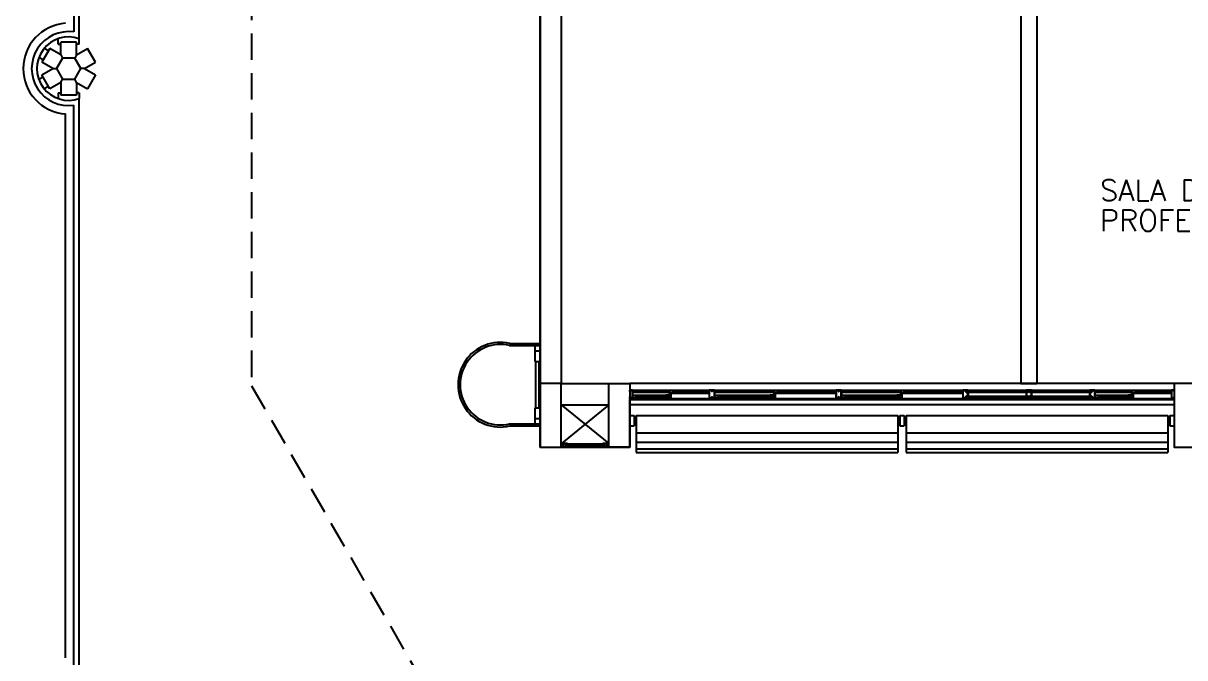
# Model space of a CAD drawing. Header units: millimetres. Extents: x 2801 to 3319, y 1187 to 1422.
# Drawn here: x 3040.63 to 3051.62, y 1339.36 to 1345.36 of the extents above; entities that cross this region are included whole.
import ezdxf

# ---------------------------------------------------------------- set-up
doc = ezdxf.new("R2010")
doc.units = ezdxf.units.MM
doc.linetypes.add('HIDDEN', pattern=[0.375, 0.25, -0.125])
for name, color, linetype in [('AR- ALV1', 235, 'Continuous'), ('AR-ALV', 2, 'Continuous'), ('AR-CORRIMAO-V1', 2, 'Continuous'), ('AR-ESQ', 1, 'Continuous'), ('AR-ESTC', 3, 'Continuous'), ('AR-ESTMA-C', 3, 'Continuous'), ('AR-ESTMA-V', 1, 'Continuous'), ('AR-PISO-V1', 1, 'Continuous'), ('AR-PORTA', 1, 'Continuous'), ('AR-PROJ', 1, 'HIDDEN'), ('AR-SHAFT', 1, 'Continuous'), ('BR-LINHAS', 1, 'Continuous'), ('BR-MONTANTE', 242, 'Continuous'), ('BR-PAINEL', 1, 'Continuous'), ('BR-SUPORTE', 1, 'Continuous'), ('DT-ESQ-BAGUETE-C', 2, 'Continuous'), ('DT-ESQ-BAGUETE-V', 1, 'Continuous'), ('DT-ESQ-CHAPA DOBRADA-V', 1, 'Continuous'), ('DT-ESQ-MARCO-V', 1, 'Continuous'), ('DT-ESQ-PERFIL CADEIRA-C', 2, 'Continuous'), ('DT-ESQ-PERFIL CADEIRA-V', 1, 'Continuous'), ('DT-ESQ-PERFIL U SIMPLES-C', 2, 'Continuous'), ('DT-ESQ-PERFIL U-C', 2, 'Continuous'), ('DT-ESQ-PERFIL U-V', 1, 'Continuous'), ('DT-ESQ-VENEZIANA-C', 2, 'Continuous'), ('DT-ESQ-VENEZIANA-V', 2, 'Continuous'), ('DT-ESQ-VIDRO-C', 2, 'Continuous'), ('DT-ESQ-VIDRO-V', 2, 'Continuous'), ('EQUIPAMENTO', 2, 'Continuous'), ('TEXTO', 2, 'Continuous')]:
    doc.layers.add(name, color=color, linetype=linetype)
doc.styles.add('UNB-100', font='simplex.shx', dxfattribs={"height": 0.2})

# ---------------------------------------------------------------- blocks, each defined once
blk = doc.blocks.new('EF35-P')
at = {"layer": 'DT-ESQ-BAGUETE-C', "ltscale": 0.1}
for points in [[(0.4225, -0.08), (0.409, -0.08), (0.409, -0.0785), (0.422, -0.0785, 0.4142136), (0.4225, -0.078), (0.4225, -0.067, 0.4142136), (0.422, -0.0665), (0.409, -0.0665), (0.409, -0.065), (0.4225, -0.065, -0.4142136), (0.424, -0.0665), (0.424, -0.0785, -0.4142136)], [(0.7015, -0.08), (0.715, -0.08), (0.715, -0.0785), (0.702, -0.0785, -0.4142136), (0.7015, -0.078), (0.7015, -0.067, -0.4142136), (0.702, -0.0665), (0.715, -0.0665), (0.715, -0.065), (0.7015, -0.065, 0.4142136), (0.7, -0.0665), (0.7, -0.0785, 0.4142136)], [(1.41, -0.08), (1.3965, -0.08), (1.3965, -0.0785), (1.4095, -0.0785, 0.4142136), (1.41, -0.078), (1.41, -0.067, 0.4142136), (1.4095, -0.0665), (1.3965, -0.0665), (1.3965, -0.065), (1.41, -0.065, -0.4142136), (1.4115, -0.0665), (1.4115, -0.0785, -0.4142136)], [(1.9015, -0.08), (1.915, -0.08), (1.915, -0.0785), (1.902, -0.0785, -0.4142136), (1.9015, -0.078), (1.9015, -0.067, -0.4142136), (1.902, -0.0665), (1.915, -0.0665), (1.915, -0.065), (1.9015, -0.065, 0.4142136), (1.9, -0.0665), (1.9, -0.0785, 0.4142136)], [(2.61, -0.08), (2.5965, -0.08), (2.5965, -0.0785), (2.6095, -0.0785, 0.4142136), (2.61, -0.078), (2.61, -0.067, 0.4142136), (2.6095, -0.0665), (2.5965, -0.0665), (2.5965, -0.065), (2.61, -0.065, -0.4142136), (2.6115, -0.0665), (2.6115, -0.0785, -0.4142136)], [(3.1015, -0.08), (3.115, -0.08), (3.115, -0.0785), (3.102, -0.0785, -0.4142136), (3.1015, -0.078), (3.1015, -0.067, -0.4142136), (3.102, -0.0665), (3.115, -0.0665), (3.115, -0.065), (3.1015, -0.065, 0.4142136), (3.1, -0.0665), (3.1, -0.0785, 0.4142136)], [(4.7975, -0.08), (4.784, -0.08), (4.784, -0.0785), (4.797, -0.0785, 0.4142136), (4.7975, -0.078), (4.7975, -0.067, 0.4142136), (4.797, -0.0665), (4.784, -0.0665), (4.784, -0.065), (4.7975, -0.065, -0.4142136), (4.799, -0.0665), (4.799, -0.0785, -0.4142136)], [(5.0765, -0.08), (5.09, -0.08), (5.09, -0.0785), (5.077, -0.0785, -0.4142136), (5.0765, -0.078), (5.0765, -0.067, -0.4142136), (5.077, -0.0665), (5.09, -0.0665), (5.09, -0.065), (5.0765, -0.065, 0.4142136), (5.075, -0.0665), (5.075, -0.0785, 0.4142136)], [(0.0735, -0.125), (0.06, -0.125), (0.06, -0.1235), (0.073, -0.1235, 0.4142136), (0.0735, -0.123), (0.0735, -0.112, 0.4142136), (0.073, -0.1115), (0.06, -0.1115), (0.06, -0.11), (0.0735, -0.11, -0.4142136), (0.075, -0.1115), (0.075, -0.1235, -0.4142136)], [(0.339, -0.125), (0.3525, -0.125), (0.3525, -0.1235), (0.3395, -0.1235, -0.4142136), (0.339, -0.123), (0.339, -0.112, -0.4142136), (0.3395, -0.1115), (0.3525, -0.1115), (0.3525, -0.11), (0.339, -0.11, 0.4142136), (0.3375, -0.1115), (0.3375, -0.1235, 0.4142136)], [(0.8485, -0.125), (0.835, -0.125), (0.835, -0.1235), (0.848, -0.1235, 0.4142136), (0.8485, -0.123), (0.8485, -0.112, 0.4142136), (0.848, -0.1115), (0.835, -0.1115), (0.835, -0.11), (0.8485, -0.11, -0.4142136), (0.85, -0.1115), (0.85, -0.1235, -0.4142136)], [(1.3265, -0.125), (1.34, -0.125), (1.34, -0.1235), (1.327, -0.1235, -0.4142136), (1.3265, -0.123), (1.3265, -0.112, -0.4142136), (1.327, -0.1115), (1.34, -0.1115), (1.34, -0.11), (1.3265, -0.11, 0.4142136), (1.325, -0.1115), (1.325, -0.1235, 0.4142136)], [(2.0485, -0.125), (2.035, -0.125), (2.035, -0.1235), (2.048, -0.1235, 0.4142136), (2.0485, -0.123), (2.0485, -0.112, 0.4142136), (2.048, -0.1115), (2.035, -0.1115), (2.035, -0.11), (2.0485, -0.11, -0.4142136), (2.05, -0.1115), (2.05, -0.1235, -0.4142136)], [(2.5265, -0.125), (2.54, -0.125), (2.54, -0.1235), (2.527, -0.1235, -0.4142136), (2.5265, -0.123), (2.5265, -0.112, -0.4142136), (2.527, -0.1115), (2.54, -0.1115), (2.54, -0.11), (2.5265, -0.11, 0.4142136), (2.525, -0.1115), (2.525, -0.1235, 0.4142136)], [(4.4485, -0.125), (4.435, -0.125), (4.435, -0.1235), (4.448, -0.1235, 0.4142136), (4.4485, -0.123), (4.4485, -0.112, 0.4142136), (4.448, -0.1115), (4.435, -0.1115), (4.435, -0.11), (4.4485, -0.11, -0.4142136), (4.45, -0.1115), (4.45, -0.1235, -0.4142136)], [(4.714, -0.125), (4.7275, -0.125), (4.7275, -0.1235), (4.7145, -0.1235, -0.4142136), (4.714, -0.123), (4.714, -0.112, -0.4142136), (4.7145, -0.1115), (4.7275, -0.1115), (4.7275, -0.11), (4.714, -0.11, 0.4142136), (4.7125, -0.1115), (4.7125, -0.1235, 0.4142136)]]:
    blk.add_lwpolyline(points, format="xyb", close=True, dxfattribs=at)
at = {"layer": 'DT-ESQ-BAGUETE-V', "ltscale": 0.1}
for p, q in [((0.4225, -0.065), (0.7015, -0.065)), ((1.41, -0.065), (1.9015, -0.065)), ((2.61, -0.065), (3.1015, -0.065)), ((4.7975, -0.065), (5.0765, -0.065)), ((0.0735, -0.11), (0.339, -0.11)), ((0.8485, -0.11), (1.3265, -0.11)), ((2.0485, -0.11), (2.5265, -0.11)), ((4.4485, -0.11), (4.714, -0.11))]:
    blk.add_line(p, q, dxfattribs=at)
at = {"layer": 'DT-ESQ-CHAPA DOBRADA-V', "ltscale": 0.1}
for p, q in [((0.025, -0.077), (0.374, -0.077)), ((0.025, -0.08), (0.374, -0.08)), ((0.8, -0.077), (1.3615, -0.077)), ((0.8, -0.08), (1.3615, -0.08)), ((2, -0.077), (2.5615, -0.077)), ((2, -0.08), (2.5615, -0.08)), ((4.4, -0.077), (4.749, -0.077)), ((4.4, -0.08), (4.749, -0.08))]:
    blk.add_line(p, q, dxfattribs=at)
at = {"layer": 'DT-ESQ-MARCO-V', "ltscale": 0.1}
for p, q in [((3.1985, -0.06), (3.7515, -0.06)), ((3.7985, -0.06), (4.3515, -0.06)), ((3.1985, -0.14), (3.7515, -0.14)), ((3.7985, -0.14), (4.3515, -0.14))]:
    blk.add_line(p, q, dxfattribs=at)
at = {"layer": 'DT-ESQ-PERFIL CADEIRA-C', "ltscale": 0.1}
for p, q in [((0.376, -0.0885), (0.4225, -0.0885)), ((0.75, -0.0885), (0.7015, -0.0885)), ((1.3635, -0.0885), (1.41, -0.0885)), ((1.95, -0.0885), (1.9015, -0.0885)), ((2.5635, -0.0885), (2.61, -0.0885)), ((3.15, -0.0885), (3.1015, -0.0885)), ((4.751, -0.0885), (4.7975, -0.0885)), ((5.125, -0.0885), (5.0765, -0.0885)), ((0.025, -0.1335), (0.0735, -0.1335)), ((0.3855, -0.1335), (0.339, -0.1335)), ((0.8, -0.1335), (0.8485, -0.1335)), ((1.373, -0.1335), (1.3265, -0.1335)), ((2, -0.1335), (2.0485, -0.1335)), ((2.573, -0.1335), (2.5265, -0.1335)), ((4.4, -0.1335), (4.4485, -0.1335)), ((4.7605, -0.1335), (4.714, -0.1335))]:
    blk.add_line(p, q, dxfattribs=at)
for points in [[(0.4225, -0.087, -1), (0.4225, -0.09), (0.376, -0.09, -0.4142136), (0.374, -0.088), (0.374, -0.067, -0.4142136), (0.376, -0.065), (0.4075, -0.065, -0.4142136), (0.409, -0.0665), (0.409, -0.087)], [(0.409, -0.0885, -0.1989127), (0.4079, -0.0881, -0.1989133), (0.4075, -0.087), (0.4075, -0.067, 0.4142136), (0.407, -0.0665), (0.376, -0.0665, 0.4142136), (0.3755, -0.067), (0.3755, -0.088, 0.4142136), (0.376, -0.0885)], [(0.7015, -0.09), (0.75, -0.09), (0.75, -0.0885), (0.715, -0.0885, 0.1989119), (0.7161, -0.0881, 0.1989128), (0.7165, -0.087), (0.7165, -0.067, -0.4142136), (0.717, -0.0665), (0.75, -0.0665), (0.75, -0.065), (0.7165, -0.065, 0.4142136), (0.715, -0.0665), (0.715, -0.0785), (0.715, -0.08), (0.715, -0.087), (0.7015, -0.087, 1)], [(1.41, -0.087, -1), (1.41, -0.09), (1.3635, -0.09, -0.4142136), (1.3615, -0.088), (1.3615, -0.067, -0.4142136), (1.3635, -0.065), (1.395, -0.065, -0.4142136), (1.3965, -0.0665), (1.3965, -0.087)], [(1.3965, -0.0885, -0.1989127), (1.3954, -0.0881, -0.1989133), (1.395, -0.087), (1.395, -0.067, 0.4142136), (1.3945, -0.0665), (1.3635, -0.0665, 0.4142136), (1.363, -0.067), (1.363, -0.088, 0.4142136), (1.3635, -0.0885)], [(1.9015, -0.09), (1.95, -0.09), (1.95, -0.0885), (1.915, -0.0885, 0.1989119), (1.9161, -0.0881, 0.1989128), (1.9165, -0.087), (1.9165, -0.067, -0.4142136), (1.917, -0.0665), (1.95, -0.0665), (1.95, -0.065), (1.9165, -0.065, 0.4142136), (1.915, -0.0665), (1.915, -0.0785), (1.915, -0.08), (1.915, -0.087), (1.9015, -0.087, 1)], [(2.61, -0.087, -1), (2.61, -0.09), (2.5635, -0.09, -0.4142136), (2.5615, -0.088), (2.5615, -0.067, -0.4142136), (2.5635, -0.065), (2.595, -0.065, -0.4142136), (2.5965, -0.0665), (2.5965, -0.087)], [(2.5965, -0.0885, -0.1989127), (2.5954, -0.0881, -0.1989133), (2.595, -0.087), (2.595, -0.067, 0.4142136), (2.5945, -0.0665), (2.5635, -0.0665, 0.4142136), (2.563, -0.067), (2.563, -0.088, 0.4142136), (2.5635, -0.0885)], [(3.1015, -0.09), (3.15, -0.09), (3.15, -0.0885), (3.115, -0.0885, 0.1989119), (3.1161, -0.0881, 0.1989128), (3.1165, -0.087), (3.1165, -0.067, -0.4142136), (3.117, -0.0665), (3.15, -0.0665), (3.15, -0.065), (3.1165, -0.065, 0.4142136), (3.115, -0.0665), (3.115, -0.0785), (3.115, -0.08), (3.115, -0.087), (3.1015, -0.087, 1)], [(4.7975, -0.087, -1), (4.7975, -0.09), (4.751, -0.09, -0.4142136), (4.749, -0.088), (4.749, -0.067, -0.4142136), (4.751, -0.065), (4.7825, -0.065, -0.4142136), (4.784, -0.0665), (4.784, -0.087)], [(4.784, -0.0885, -0.1989127), (4.7829, -0.0881, -0.1989133), (4.7825, -0.087), (4.7825, -0.067, 0.4142136), (4.782, -0.0665), (4.751, -0.0665, 0.4142136), (4.7505, -0.067), (4.7505, -0.088, 0.4142136), (4.751, -0.0885)], [(5.0765, -0.09), (5.125, -0.09), (5.125, -0.0885), (5.09, -0.0885, 0.1989119), (5.0911, -0.0881, 0.1989128), (5.0915, -0.087), (5.0915, -0.067, -0.4142136), (5.092, -0.0665), (5.125, -0.0665), (5.125, -0.065), (5.0915, -0.065, 0.4142136), (5.09, -0.0665), (5.09, -0.0785), (5.09, -0.08), (5.09, -0.087), (5.0765, -0.087, 1)], [(0.0735, -0.135), (0.025, -0.135), (0.025, -0.1335), (0.06, -0.1335, -0.1989119), (0.0589, -0.1331, -0.1989128), (0.0585, -0.132), (0.0585, -0.112, 0.4142136), (0.058, -0.1115), (0.025, -0.1115), (0.025, -0.11), (0.0585, -0.11, -0.4142136), (0.06, -0.1115), (0.06, -0.1235), (0.06, -0.125), (0.06, -0.132), (0.0735, -0.132, -1)], [(0.339, -0.132, 1), (0.339, -0.135), (0.3855, -0.135, 0.4142136), (0.3875, -0.133), (0.3875, -0.112, 0.4142136), (0.3855, -0.11), (0.354, -0.11, 0.4142136), (0.3525, -0.1115), (0.3525, -0.132)], [(0.3525, -0.1335, 0.1989127), (0.3536, -0.1331, 0.1989133), (0.354, -0.132), (0.354, -0.112, -0.4142136), (0.3545, -0.1115), (0.3855, -0.1115, -0.4142136), (0.386, -0.112), (0.386, -0.133, -0.4142136), (0.3855, -0.1335)], [(0.8485, -0.135), (0.8, -0.135), (0.8, -0.1335), (0.835, -0.1335, -0.1989119), (0.8339, -0.1331, -0.1989128), (0.8335, -0.132), (0.8335, -0.112, 0.4142136), (0.833, -0.1115), (0.8, -0.1115), (0.8, -0.11), (0.8335, -0.11, -0.4142136), (0.835, -0.1115), (0.835, -0.1235), (0.835, -0.125), (0.835, -0.132), (0.8485, -0.132, -1)], [(1.3265, -0.132, 1), (1.3265, -0.135), (1.373, -0.135, 0.4142136), (1.375, -0.133), (1.375, -0.112, 0.4142136), (1.373, -0.11), (1.3415, -0.11, 0.4142136), (1.34, -0.1115), (1.34, -0.132)], [(1.34, -0.1335, 0.1989127), (1.3411, -0.1331, 0.1989133), (1.3415, -0.132), (1.3415, -0.112, -0.4142136), (1.342, -0.1115), (1.373, -0.1115, -0.4142136), (1.3735, -0.112), (1.3735, -0.133, -0.4142136), (1.373, -0.1335)], [(2.0485, -0.135), (2, -0.135), (2, -0.1335), (2.035, -0.1335, -0.1989119), (2.0339, -0.1331, -0.1989128), (2.0335, -0.132), (2.0335, -0.112, 0.4142136), (2.033, -0.1115), (2, -0.1115), (2, -0.11), (2.0335, -0.11, -0.4142136), (2.035, -0.1115), (2.035, -0.1235), (2.035, -0.125), (2.035, -0.132), (2.0485, -0.132, -1)], [(2.5265, -0.132, 1), (2.5265, -0.135), (2.573, -0.135, 0.4142136), (2.575, -0.133), (2.575, -0.112, 0.4142136), (2.573, -0.11), (2.5415, -0.11, 0.4142136), (2.54, -0.1115), (2.54, -0.132)], [(2.54, -0.1335, 0.1989127), (2.5411, -0.1331, 0.1989133), (2.5415, -0.132), (2.5415, -0.112, -0.4142136), (2.542, -0.1115), (2.573, -0.1115, -0.4142136), (2.5735, -0.112), (2.5735, -0.133, -0.4142136), (2.573, -0.1335)], [(4.4485, -0.135), (4.4, -0.135), (4.4, -0.1335), (4.435, -0.1335, -0.1989119), (4.4339, -0.1331, -0.1989128), (4.4335, -0.132), (4.4335, -0.112, 0.4142136), (4.433, -0.1115), (4.4, -0.1115), (4.4, -0.11), (4.4335, -0.11, -0.4142136), (4.435, -0.1115), (4.435, -0.1235), (4.435, -0.125), (4.435, -0.132), (4.4485, -0.132, -1)], [(4.714, -0.132, 1), (4.714, -0.135), (4.7605, -0.135, 0.4142136), (4.7625, -0.133), (4.7625, -0.112, 0.4142136), (4.7605, -0.11), (4.729, -0.11, 0.4142136), (4.7275, -0.1115), (4.7275, -0.132)], [(4.7275, -0.1335, 0.1989127), (4.7286, -0.1331, 0.1989133), (4.729, -0.132), (4.729, -0.112, -0.4142136), (4.7295, -0.1115), (4.7605, -0.1115, -0.4142136), (4.761, -0.112), (4.761, -0.133, -0.4142136), (4.7605, -0.1335)]]:
    blk.add_lwpolyline(points, format="xyb", close=True, dxfattribs=at)
at = {"layer": 'DT-ESQ-PERFIL CADEIRA-V', "ltscale": 0.1}
for p, q in [((0.4075, -0.09), (0.7015, -0.09)), ((1.395, -0.09), (1.9015, -0.09)), ((2.595, -0.09), (3.1015, -0.09)), ((4.7825, -0.09), (5.0765, -0.09)), ((0.0735, -0.135), (0.339, -0.135)), ((0.8485, -0.135), (1.3265, -0.135)), ((2.0485, -0.135), (2.5265, -0.135)), ((4.4485, -0.135), (4.714, -0.135))]:
    blk.add_line(p, q, dxfattribs=at)
at = {"layer": 'DT-ESQ-PERFIL U SIMPLES-C', "ltscale": 0.1}
for points in [[(0.376, -0.102), (0.384, -0.102), (0.384, -0.1005), (0.376, -0.1005, -0.4142136), (0.3755, -0.1), (0.3755, -0.092, -0.4142136), (0.376, -0.0915), (0.384, -0.0915), (0.384, -0.09), (0.376, -0.09, 0.4142136), (0.374, -0.092), (0.374, -0.1, 0.4142136)], [(0.3855, -0.098), (0.3775, -0.098), (0.3775, -0.0995), (0.3855, -0.0995, -0.4142136), (0.386, -0.1), (0.386, -0.108, -0.4142136), (0.3855, -0.1085), (0.3775, -0.1085), (0.3775, -0.11), (0.3855, -0.11, 0.4142136), (0.3875, -0.108), (0.3875, -0.1, 0.4142136)], [(1.3635, -0.102), (1.3715, -0.102), (1.3715, -0.1005), (1.3635, -0.1005, -0.4142136), (1.363, -0.1), (1.363, -0.092, -0.4142136), (1.3635, -0.0915), (1.3715, -0.0915), (1.3715, -0.09), (1.3635, -0.09, 0.4142136), (1.3615, -0.092), (1.3615, -0.1, 0.4142136)], [(1.373, -0.098), (1.365, -0.098), (1.365, -0.0995), (1.373, -0.0995, -0.4142136), (1.3735, -0.1), (1.3735, -0.108, -0.4142136), (1.373, -0.1085), (1.365, -0.1085), (1.365, -0.11), (1.373, -0.11, 0.4142136), (1.375, -0.108), (1.375, -0.1, 0.4142136)], [(2.5635, -0.102), (2.5715, -0.102), (2.5715, -0.1005), (2.5635, -0.1005, -0.4142136), (2.563, -0.1), (2.563, -0.092, -0.4142136), (2.5635, -0.0915), (2.5715, -0.0915), (2.5715, -0.09), (2.5635, -0.09, 0.4142136), (2.5615, -0.092), (2.5615, -0.1, 0.4142136)], [(2.573, -0.098), (2.565, -0.098), (2.565, -0.0995), (2.573, -0.0995, -0.4142136), (2.5735, -0.1), (2.5735, -0.108, -0.4142136), (2.573, -0.1085), (2.565, -0.1085), (2.565, -0.11), (2.573, -0.11, 0.4142136), (2.575, -0.108), (2.575, -0.1, 0.4142136)], [(4.751, -0.102), (4.759, -0.102), (4.759, -0.1005), (4.751, -0.1005, -0.4142136), (4.7505, -0.1), (4.7505, -0.092, -0.4142136), (4.751, -0.0915), (4.759, -0.0915), (4.759, -0.09), (4.751, -0.09, 0.4142136), (4.749, -0.092), (4.749, -0.1, 0.4142136)], [(4.7605, -0.098), (4.7525, -0.098), (4.7525, -0.0995), (4.7605, -0.0995, -0.4142136), (4.761, -0.1), (4.761, -0.108, -0.4142136), (4.7605, -0.1085), (4.7525, -0.1085), (4.7525, -0.11), (4.7605, -0.11, 0.4142136), (4.7625, -0.108), (4.7625, -0.1, 0.4142136)]]:
    blk.add_lwpolyline(points, format="xyb", close=True, dxfattribs=at)
at = {"layer": 'DT-ESQ-PERFIL U-C', "ltscale": 0.1}
for points in [[(0, -0.0615, -0.4142136), (0.0015, -0.06), (0.0235, -0.06, -0.4142136), (0.025, -0.0615), (0.025, -0.1385, -0.4142136), (0.0235, -0.14), (0.0015, -0.14, -0.4142136), (0, -0.1385), (0, -0.125), (0.0015, -0.125), (0.0015, -0.138, 0.4142136), (0.002, -0.1385), (0.023, -0.1385, 0.4142136), (0.0235, -0.138), (0.0235, -0.062, 0.4142136), (0.023, -0.0615), (0.002, -0.0615, 0.4142136), (0.0015, -0.062), (0.0015, -0.075), (0, -0.075)], [(0.775, -0.0615, 0.4142136), (0.7735, -0.06), (0.7515, -0.06, 0.4142136), (0.75, -0.0615), (0.75, -0.1385, 0.4142136), (0.7515, -0.14), (0.7735, -0.14, 0.4142136), (0.775, -0.1385), (0.775, -0.125), (0.7735, -0.125), (0.7735, -0.138, -0.4142136), (0.773, -0.1385), (0.752, -0.1385, -0.4142136), (0.7515, -0.138), (0.7515, -0.062, -0.4142136), (0.752, -0.0615), (0.773, -0.0615, -0.4142136), (0.7735, -0.062), (0.7735, -0.075), (0.775, -0.075)], [(0.775, -0.0615, -0.4142136), (0.7765, -0.06), (0.7985, -0.06, -0.4142136), (0.8, -0.0615), (0.8, -0.1385, -0.4142136), (0.7985, -0.14), (0.7765, -0.14, -0.4142136), (0.775, -0.1385), (0.775, -0.125), (0.7765, -0.125), (0.7765, -0.138, 0.4142136), (0.777, -0.1385), (0.798, -0.1385, 0.4142136), (0.7985, -0.138), (0.7985, -0.062, 0.4142136), (0.798, -0.0615), (0.777, -0.0615, 0.4142136), (0.7765, -0.062), (0.7765, -0.075), (0.775, -0.075)], [(1.975, -0.0615, 0.4142136), (1.9735, -0.06), (1.9515, -0.06, 0.4142136), (1.95, -0.0615), (1.95, -0.1385, 0.4142136), (1.9515, -0.14), (1.9735, -0.14, 0.4142136), (1.975, -0.1385), (1.975, -0.125), (1.9735, -0.125), (1.9735, -0.138, -0.4142136), (1.973, -0.1385), (1.952, -0.1385, -0.4142136), (1.9515, -0.138), (1.9515, -0.062, -0.4142136), (1.952, -0.0615), (1.973, -0.0615, -0.4142136), (1.9735, -0.062), (1.9735, -0.075), (1.975, -0.075)], [(1.975, -0.0615, -0.4142136), (1.9765, -0.06), (1.9985, -0.06, -0.4142136), (2, -0.0615), (2, -0.1385, -0.4142136), (1.9985, -0.14), (1.9765, -0.14, -0.4142136), (1.975, -0.1385), (1.975, -0.125), (1.9765, -0.125), (1.9765, -0.138, 0.4142136), (1.977, -0.1385), (1.998, -0.1385, 0.4142136), (1.9985, -0.138), (1.9985, -0.062, 0.4142136), (1.998, -0.0615), (1.977, -0.0615, 0.4142136), (1.9765, -0.062), (1.9765, -0.075), (1.975, -0.075)], [(3.175, -0.0615, 0.4142136), (3.1735, -0.06), (3.1515, -0.06, 0.4142136), (3.15, -0.0615), (3.15, -0.1385, 0.4142136), (3.1515, -0.14), (3.1735, -0.14, 0.4142136), (3.175, -0.1385), (3.175, -0.125), (3.1735, -0.125), (3.1735, -0.138, -0.4142136), (3.173, -0.1385), (3.152, -0.1385, -0.4142136), (3.1515, -0.138), (3.1515, -0.062, -0.4142136), (3.152, -0.0615), (3.173, -0.0615, -0.4142136), (3.1735, -0.062), (3.1735, -0.075), (3.175, -0.075)], [(3.2, -0.1285), (3.2, -0.1385, -0.4142136), (3.1985, -0.14), (3.1765, -0.14, -0.4142136), (3.175, -0.1385), (3.175, -0.125), (3.1765, -0.125), (3.1765, -0.138, 0.4142136), (3.177, -0.1385), (3.198, -0.1385, 0.4142136), (3.1985, -0.138), (3.1985, -0.1285), (3.1855, -0.1285, -0.4142136), (3.184, -0.127), (3.184, -0.117, -0.4142136), (3.1855, -0.1155), (3.1985, -0.1155), (3.1985, -0.0845), (3.1855, -0.0845, -0.4142136), (3.184, -0.083), (3.184, -0.073, -0.4142136), (3.1855, -0.0715), (3.1985, -0.0715), (3.1985, -0.062, 0.4142136), (3.198, -0.0615), (3.177, -0.0615, 0.4142136), (3.1765, -0.062), (3.1765, -0.075), (3.175, -0.075), (3.175, -0.0615, -0.4142136), (3.1765, -0.06), (3.1985, -0.06, -0.4142136), (3.2, -0.0615), (3.2, -0.0715, -0.4142136), (3.1985, -0.073), (3.1855, -0.073), (3.1855, -0.083), (3.1985, -0.083), (3.1985, -0.083, -0.4142136), (3.2, -0.0845), (3.2, -0.1155, -0.4142136), (3.1985, -0.117), (3.1985, -0.117), (3.1855, -0.117), (3.1855, -0.127), (3.1985, -0.127, -0.4142136)], [(3.75, -0.1285), (3.75, -0.1385, 0.4142136), (3.7515, -0.14), (3.7735, -0.14, 0.4142136), (3.775, -0.1385), (3.775, -0.125), (3.7735, -0.125), (3.7735, -0.138, -0.4142136), (3.773, -0.1385), (3.752, -0.1385, -0.4142136), (3.7515, -0.138), (3.7515, -0.1285), (3.7645, -0.1285, 0.4142136), (3.766, -0.127), (3.766, -0.117, 0.4142136), (3.7645, -0.1155), (3.7515, -0.1155), (3.7515, -0.0845), (3.7645, -0.0845, 0.4142136), (3.766, -0.083), (3.766, -0.073, 0.4142136), (3.7645, -0.0715), (3.7515, -0.0715), (3.7515, -0.062, -0.4142136), (3.752, -0.0615), (3.773, -0.0615, -0.4142136), (3.7735, -0.062), (3.7735, -0.075), (3.775, -0.075), (3.775, -0.0615, 0.4142136), (3.7735, -0.06), (3.7515, -0.06, 0.4142136), (3.75, -0.0615), (3.75, -0.0715, 0.4142136), (3.7515, -0.073), (3.7645, -0.073), (3.7645, -0.083), (3.7515, -0.083), (3.7515, -0.083, 0.4142136), (3.75, -0.0845), (3.75, -0.1155, 0.4142136), (3.7515, -0.117), (3.7515, -0.117), (3.7645, -0.117), (3.7645, -0.127), (3.7515, -0.127, 0.4142136)], [(3.8, -0.1285), (3.8, -0.1385, -0.4142136), (3.7985, -0.14), (3.7765, -0.14, -0.4142136), (3.775, -0.1385), (3.775, -0.125), (3.7765, -0.125), (3.7765, -0.138, 0.4142136), (3.777, -0.1385), (3.798, -0.1385, 0.4142136), (3.7985, -0.138), (3.7985, -0.1285), (3.7855, -0.1285, -0.4142136), (3.784, -0.127), (3.784, -0.117, -0.4142136), (3.7855, -0.1155), (3.7985, -0.1155), (3.7985, -0.0845), (3.7855, -0.0845, -0.4142136), (3.784, -0.083), (3.784, -0.073, -0.4142136), (3.7855, -0.0715), (3.7985, -0.0715), (3.7985, -0.062, 0.4142136), (3.798, -0.0615), (3.777, -0.0615, 0.4142136), (3.7765, -0.062), (3.7765, -0.075), (3.775, -0.075), (3.775, -0.0615, -0.4142136), (3.7765, -0.06), (3.7985, -0.06, -0.4142136), (3.8, -0.0615), (3.8, -0.0715, -0.4142136), (3.7985, -0.073), (3.7855, -0.073), (3.7855, -0.083), (3.7985, -0.083), (3.7985, -0.083, -0.4142136), (3.8, -0.0845), (3.8, -0.1155, -0.4142136), (3.7985, -0.117), (3.7985, -0.117), (3.7855, -0.117), (3.7855, -0.127), (3.7985, -0.127, -0.4142136)], [(4.35, -0.1285), (4.35, -0.1385, 0.4142136), (4.3515, -0.14), (4.3735, -0.14, 0.4142136), (4.375, -0.1385), (4.375, -0.125), (4.3735, -0.125), (4.3735, -0.138, -0.4142136), (4.373, -0.1385), (4.352, -0.1385, -0.4142136), (4.3515, -0.138), (4.3515, -0.1285), (4.3645, -0.1285, 0.4142136), (4.366, -0.127), (4.366, -0.117, 0.4142136), (4.3645, -0.1155), (4.3515, -0.1155), (4.3515, -0.0845), (4.3645, -0.0845, 0.4142136), (4.366, -0.083), (4.366, -0.073, 0.4142136), (4.3645, -0.0715), (4.3515, -0.0715), (4.3515, -0.062, -0.4142136), (4.352, -0.0615), (4.373, -0.0615, -0.4142136), (4.3735, -0.062), (4.3735, -0.075), (4.375, -0.075), (4.375, -0.0615, 0.4142136), (4.3735, -0.06), (4.3515, -0.06, 0.4142136), (4.35, -0.0615), (4.35, -0.0715, 0.4142136), (4.3515, -0.073), (4.3645, -0.073), (4.3645, -0.083), (4.3515, -0.083), (4.3515, -0.083, 0.4142136), (4.35, -0.0845), (4.35, -0.1155, 0.4142136), (4.3515, -0.117), (4.3515, -0.117), (4.3645, -0.117), (4.3645, -0.127), (4.3515, -0.127, 0.4142136)], [(4.375, -0.0615, -0.4142136), (4.3765, -0.06), (4.3985, -0.06, -0.4142136), (4.4, -0.0615), (4.4, -0.1385, -0.4142136), (4.3985, -0.14), (4.3765, -0.14, -0.4142136), (4.375, -0.1385), (4.375, -0.125), (4.3765, -0.125), (4.3765, -0.138, 0.4142136), (4.377, -0.1385), (4.398, -0.1385, 0.4142136), (4.3985, -0.138), (4.3985, -0.062, 0.4142136), (4.398, -0.0615), (4.377, -0.0615, 0.4142136), (4.3765, -0.062), (4.3765, -0.075), (4.375, -0.075)], [(5.15, -0.0615, 0.4142136), (5.1485, -0.06), (5.1265, -0.06, 0.4142136), (5.125, -0.0615), (5.125, -0.1385, 0.4142136), (5.1265, -0.14), (5.1485, -0.14, 0.4142136), (5.15, -0.1385), (5.15, -0.125), (5.1485, -0.125), (5.1485, -0.138, -0.4142136), (5.148, -0.1385), (5.127, -0.1385, -0.4142136), (5.1265, -0.138), (5.1265, -0.062, -0.4142136), (5.127, -0.0615), (5.148, -0.0615, -0.4142136), (5.1485, -0.062), (5.1485, -0.075), (5.15, -0.075)]]:
    blk.add_lwpolyline(points, format="xyb", close=True, dxfattribs=at)
at = {"layer": 'DT-ESQ-PERFIL U-V', "ltscale": 0.1}
for p, q in [((0.0235, -0.06), (0.7515, -0.06)), ((0.7985, -0.06), (1.9515, -0.06)), ((1.9985, -0.06), (3.1515, -0.06)), ((4.3985, -0.06), (5.1265, -0.06)), ((0.0235, -0.14), (0.7515, -0.14)), ((0.7985, -0.14), (1.9515, -0.14)), ((1.9985, -0.14), (3.1515, -0.14)), ((4.3985, -0.14), (5.1265, -0.14))]:
    blk.add_line(p, q, dxfattribs=at)
at = {"layer": 'DT-ESQ-VIDRO-C', "ltscale": 0.1}
for points in [[(0.7125, -0.085), (0.7125, -0.082), (0.4115, -0.082), (0.4115, -0.085)], [(1.9125, -0.085), (1.9125, -0.082), (1.399, -0.082), (1.399, -0.085)], [(3.1125, -0.085), (3.1125, -0.082), (2.599, -0.082), (2.599, -0.085)], [(3.7625, -0.081), (3.7625, -0.075), (3.1875, -0.075), (3.1875, -0.081)], [(4.3625, -0.081), (4.3625, -0.075), (3.7875, -0.075), (3.7875, -0.081)], [(5.0875, -0.085), (5.0875, -0.082), (4.7865, -0.082), (4.7865, -0.085)], [(0.063, -0.13), (0.063, -0.127), (0.3495, -0.127), (0.3495, -0.13)], [(0.838, -0.13), (0.838, -0.127), (1.337, -0.127), (1.337, -0.13)], [(2.038, -0.13), (2.038, -0.127), (2.537, -0.127), (2.537, -0.13)], [(4.438, -0.13), (4.438, -0.127), (4.7245, -0.127), (4.7245, -0.13)]]:
    blk.add_lwpolyline(points, close=True, dxfattribs=at)
at = {"layer": 'DT-ESQ-VIDRO-V', "ltscale": 0.1}
for points in [[(3.7625, -0.119), (3.7625, -0.125), (3.1875, -0.125), (3.1875, -0.119)], [(4.3625, -0.119), (4.3625, -0.125), (3.7875, -0.125), (3.7875, -0.119)]]:
    blk.add_lwpolyline(points, close=True, dxfattribs=at)
blk = doc.blocks.new('BR-MODULO1')
at = {"layer": 'BR-LINHAS'}
for p, q in [((0.06, -0.265), (2.535, -0.265)), ((2.615, -0.265), (5.09, -0.265)), ((0.06, -0.352), (2.535, -0.352)), ((0.06, -0.415), (2.535, -0.415)), ((2.615, -0.352), (5.09, -0.352)), ((2.615, -0.415), (5.09, -0.415))]:
    blk.add_line(p, q, dxfattribs=at)
at = {"layer": 'BR-MONTANTE'}
for p, q in [((0, -0.1), (0, -0.2)), ((0, -0.1), (0.04, -0.1)), ((0.04, -0.1), (0.04, -0.2)), ((2.555, -0.1), (2.595, -0.1)), ((2.555, -0.1), (2.555, -0.2)), ((2.595, -0.1), (2.595, -0.2)), ((5.11, -0.1), (5.11, -0.2)), ((5.11, -0.1), (5.15, -0.1)), ((5.15, -0.1), (5.15, -0.2)), ((0, -0.2), (0.04, -0.2)), ((2.555, -0.2), (2.595, -0.2)), ((5.11, -0.2), (5.15, -0.2))]:
    blk.add_line(p, q, dxfattribs=at)
at = {"layer": 'BR-PAINEL'}
for p, q in [((0.06, -0.1), (2.535, -0.1)), ((0.06, -0.1), (0.06, -0.45)), ((2.535, -0.1), (2.535, -0.45)), ((2.615, -0.1), (2.615, -0.45)), ((2.615, -0.1), (5.09, -0.1)), ((5.09, -0.1), (5.09, -0.45)), ((0.06, -0.45), (2.535, -0.45)), ((2.615, -0.45), (5.09, -0.45))]:
    blk.add_line(p, q, dxfattribs=at)
at = {"layer": 'BR-SUPORTE'}
for p, q in [((0.04, -0.14), (0.06, -0.14)), ((0.04, -0.16), (0.06, -0.16)), ((0.05, -0.14), (0.05, -0.16)), ((2.535, -0.14), (2.555, -0.14)), ((2.535, -0.16), (2.555, -0.16)), ((2.545, -0.14), (2.545, -0.16)), ((2.615, -0.14), (2.595, -0.14)), ((2.615, -0.16), (2.595, -0.16)), ((2.605, -0.14), (2.605, -0.16)), ((5.09, -0.14), (5.11, -0.14)), ((5.09, -0.16), (5.11, -0.16)), ((5.1, -0.14), (5.1, -0.16))]:
    blk.add_line(p, q, dxfattribs=at)
blk = doc.blocks.new('EF01C-P')
at = {"layer": 'DT-ESQ-BAGUETE-C', "ltscale": 0.1}
for points in [[(0.002, 0.035), (0.015, 0.035), (0.015, 0.033), (0.002, 0.033), (0.002, 0.005), (0.015, 0.005), (0.015, 0.004), (0.002, 0.004, -0.414214), (0, 0.005), (0, 0.033, -0.414214)], [(0.448, 0.035), (0.435, 0.035), (0.435, 0.033), (0.448, 0.033), (0.448, 0.005), (0.435, 0.005), (0.435, 0.004), (0.448, 0.004, 0.414214), (0.45, 0.005), (0.45, 0.033, 0.414214)]]:
    blk.add_lwpolyline(points, format="xyb", close=True, dxfattribs=at)
at = {"layer": 'DT-ESQ-PERFIL CADEIRA-C', "ltscale": 0.1}
for points in [[(0.01, 0.002), (0.01, 0.003), (0.002, 0.003, 1), (0.002, 0), (0.015, 0, 0.414214), (0.016, 0.002), (0.016, 0.033), (0.043, 0.033)], [(0.043, 0.006), (0.018, 0.006), (0.018, 0.016), (0.016, 0.016), (0.016, 0.006, 0.414214), (0.018, 0.005), (0.043, 0.005), (0.056, 0.005, 1), (0.056, 0.008), (0.043, 0.008), (0.043, 0.02), (0.043, 0.032), (0.056, 0.032, 1), (0.056, 0.035), (0.043, 0.035), (0.016, 0.035, 0.414214), (0.015, 0.033), (0.015, 0.002), (0.002, 0.002)], [(0.041, 0.02), (0.041, 0.032, -0.414214), (0.043, 0.033), (0.056, 0.033)], [(0.041, 0.02), (0.041, 0.008, 0.414214), (0.043, 0.006), (0.056, 0.006)], [(0.407, 0.006), (0.432, 0.006), (0.432, 0.016), (0.433, 0.016), (0.433, 0.006, -0.414214), (0.432, 0.005), (0.407, 0.005), (0.394, 0.005, -1), (0.394, 0.008), (0.407, 0.008), (0.407, 0.02), (0.407, 0.032), (0.394, 0.032, -1), (0.394, 0.035), (0.407, 0.035), (0.433, 0.035, -0.414214), (0.435, 0.033), (0.435, 0.002), (0.448, 0.002)], [(0.408, 0.02), (0.408, 0.032, 0.414214), (0.407, 0.033), (0.394, 0.033)], [(0.408, 0.02), (0.408, 0.008, -0.414214), (0.407, 0.006), (0.394, 0.006)], [(0.44, 0.002), (0.44, 0.003), (0.448, 0.003, -1), (0.448, 0), (0.435, 0, -0.414214), (0.433, 0.002), (0.433, 0.033), (0.407, 0.033)]]:
    blk.add_lwpolyline(points, format="xyb", dxfattribs=at)
at = {"layer": 'DT-ESQ-PERFIL CADEIRA-V', "ltscale": 0.1}
blk.add_line((0.015, 0), (0.435, 0), dxfattribs=at)
at = {"layer": 'DT-ESQ-VENEZIANA-C', "ltscale": 0.1}
for p, q in [((0.043, 0.011), (0.407, 0.011)), ((0.043, 0.009), (0.407, 0.009))]:
    blk.add_line(p, q, dxfattribs=at)
at = {"layer": 'DT-ESQ-VENEZIANA-V', "ltscale": 0.1}
blk.add_line((0.043, 0.031), (0.407, 0.031), dxfattribs=at)
blk = doc.blocks.new('escada tipo marinheiro')
at = {"layer": 'EQUIPAMENTO'}
for p, q in [((-0.338, 0.01), (-0.05, 0.01)), ((-0.05, 0.01), (-0.05, -0.16)), ((-0.34, -0.01), (-0.05, -0.01)), ((-0.1, -0.01), (-0.1, -0.16)), ((-0.1, -0.06), (-0.05, -0.06)), ((-0.1, -0.16), (-0.05, -0.16)), ((-0.09, -0.6), (-0.09, -0.16)), ((-0.06, -0.6), (-0.06, -0.16)), ((-0.1, -0.6), (-0.05, -0.6)), ((-0.1, -0.6), (-0.1, -0.75)), ((-0.05, -0.6), (-0.05, -0.77)), ((-0.34, -0.75), (-0.05, -0.75)), ((-0.1, -0.7), (-0.05, -0.7)), ((-0.338, -0.77), (-0.05, -0.77))]:
    blk.add_line(p, q, dxfattribs=at)
for radius, start, end in [(0.4, 77.1777, 282.8223), (0.38, 76.8427, 283.1573)]:
    blk.add_arc((-0.427, -0.38), radius, start, end, dxfattribs=at)
blk = doc.blocks.new('pilar15')
at = {"layer": 'AR-ESTMA-C'}
for p, q in [((0.075, 0.25), (-0.075, 0.25)), ((-0.075, 0.13), (-0.075, 0.25)), ((0.075, 0.13), (0.075, 0.25)), ((-0.179, 0.19), (-0.254, 0.06)), ((-0.075, 0.13), (-0.179, 0.19)), ((-0.075, 0.13), (-0.058, 0.1)), ((0.075, 0.13), (0.058, 0.1)), ((0.075, 0.13), (0.179, 0.19)), ((0.254, 0.06), (0.179, 0.19)), ((-0.15, 0), (-0.254, 0.06)), ((-0.254, -0.06), (-0.15, 0)), ((-0.15, 0), (-0.115, 0)), ((0.15, 0), (0.115, 0)), ((0.15, 0), (0.254, 0.06)), ((0.15, 0), (0.254, -0.06)), ((-0.179, -0.19), (-0.254, -0.06)), ((-0.075, -0.13), (-0.058, -0.1)), ((0.075, -0.13), (0.058, -0.1)), ((0.254, -0.06), (0.179, -0.19)), ((-0.075, -0.13), (-0.179, -0.19)), ((-0.075, -0.13), (-0.075, -0.25)), ((0.075, -0.13), (0.179, -0.19)), ((0.075, -0.13), (0.075, -0.25)), ((0.075, -0.25), (-0.075, -0.25))]:
    blk.add_line(p, q, dxfattribs=at)
blk.add_lwpolyline([(0.058, 0.1), (-0.058, 0.1), (-0.115, 0), (-0.058, -0.1), (0.058, -0.1), (0.115, 0)], close=True, dxfattribs=at)

msp = doc.modelspace()

# ---------------------------------------------------------------- linework, layer by layer
at = {"layer": 'AR- ALV1'}
for p, q in [((3045.525, 1341.35), (3045.525, 1351.537)), ((3046.375, 1341.8), (3051.525, 1341.8)), ((3046.375, 1341.35), (3046.375, 1341.8)), ((3051.525, 1341.8), (3051.525, 1341.35)), ((3045.525, 1341.35), (3046.375, 1341.35)), ((3051.525, 1341.35), (3052.375, 1341.35))]:
    msp.add_line(p, q, dxfattribs=at)
at = {"layer": 'AR-ALV'}
for p, q in [((3045.525, 1350.275), (3045.525, 1341.95)), ((3045.725, 1350.275), (3045.725, 1341.95)), ((3050.075, 1350.275), (3050.075, 1341.95)), ((3050.225, 1346.6), (3050.225, 1341.95)), ((3045.725, 1341.95), (3046.175, 1341.95)), ((3050.075, 1341.95), (3050.225, 1341.95)), ((3045.725, 1341.75), (3046.175, 1341.75))]:
    msp.add_line(p, q, dxfattribs=at)
at = {"layer": 'AR-CORRIMAO-V1'}
for p, q in [((3041.113, 1350.583), (3041.113, 1345.276)), ((3041.033, 1339.358), (3041.033, 1344.5)), ((3041.113, 1339.276), (3041.113, 1344.583))]:
    msp.add_line(p, q, dxfattribs=at)
for radius, start, end in [(0.43, 94.0006, 265.9994), (0.35, 81.7868, 278.2132)]:
    msp.add_arc((3041.063, 1344.929), radius, start, end, dxfattribs=at)
at = {"layer": 'AR-ESQ'}
for p, q in [((3051.525, 1341.95), (3046.375, 1341.95)), ((3051.525, 1341.75), (3046.375, 1341.75))]:
    msp.add_line(p, q, dxfattribs=at)
at = {"layer": 'AR-ESTC'}
for points in [[(3045.725, 1341.95), (3045.525, 1341.95), (3045.525, 1341.35), (3045.725, 1341.35)], [(3046.175, 1341.95), (3046.375, 1341.95), (3046.375, 1341.35), (3046.175, 1341.35)], [(3051.725, 1341.95), (3051.525, 1341.95), (3051.525, 1341.35), (3051.725, 1341.35)]]:
    msp.add_lwpolyline(points, close=True, dxfattribs=at)
at = {"layer": 'AR-ESTMA-V', "ltscale": 0.25}
for p, q in [((3040.963, 1345.159), (3040.963, 1345.212)), ((3040.963, 1345.159), (3040.988, 1345.159)), ((3041.163, 1345.159), (3041.138, 1345.159)), ((3041.163, 1345.159), (3041.163, 1345.212)), ((3040.872, 1345.097), (3040.832, 1345.12)), ((3040.822, 1345.011), (3040.782, 1345.034)), ((3040.822, 1344.847), (3040.782, 1344.825)), ((3040.872, 1344.761), (3040.832, 1344.738)), ((3040.963, 1344.699), (3040.963, 1344.646)), ((3040.963, 1344.699), (3040.988, 1344.699)), ((3041.163, 1344.699), (3041.138, 1344.699)), ((3041.163, 1344.699), (3041.163, 1344.646))]:
    msp.add_line(p, q, dxfattribs=at)
at = {"layer": 'AR-PISO-V1'}
for p, q in [((3041.163, 1345.212), (3041.163, 1350.646)), ((3041.163, 1339.179), (3041.163, 1344.646))]:
    msp.add_line(p, q, dxfattribs=at)
msp.add_arc((3041.063, 1344.929), 0.3, 70.5288, 289.4712, dxfattribs=at)
at = {"layer": 'AR-PROJ'}
for p, q in [((3042.795, 1350.887), (3042.795, 1341.929)), ((3042.795, 1341.929), (3044.499, 1338.979))]:
    msp.add_line(p, q, dxfattribs=at)
at = {"layer": 'AR-SHAFT'}
for p, q in [((3045.725, 1341.75), (3046.175, 1341.383)), ((3046.175, 1341.75), (3045.726, 1341.385))]:
    msp.add_line(p, q, dxfattribs=at)

# ---------------------------------------------------------------- block references
at = {"layer": 'AR-ESQ'}
for name, p in [('EF35-P', (3046.375, 1341.95)), ('EF01C-P', (3045.725, 1341.35))]:
    msp.add_blockref(name, p, dxfattribs=at)
at = {"layer": 'AR-ESTMA-C', "ltscale": 0.25}
msp.add_blockref('pilar15', (3041.063, 1344.929), dxfattribs=at)
at = {"layer": 'AR-PORTA'}
msp.add_blockref('BR-MODULO1', (3046.375, 1341.75), dxfattribs=at)
at = {"layer": 'EQUIPAMENTO'}
msp.add_blockref('escada tipo marinheiro', (3045.575, 1342.32), dxfattribs=at)

# ---------------------------------------------------------------- texts
at = {"layer": 'TEXTO', "style": 'UNB-100'}
for s, p in [('SALA DE', (3050.823, 1343.678)), ('PROFESSOR', (3050.823, 1343.393))]:
    msp.add_text(s, height=0.2, dxfattribs=at).set_placement(p)

doc.saveas('drawing.dxf')
